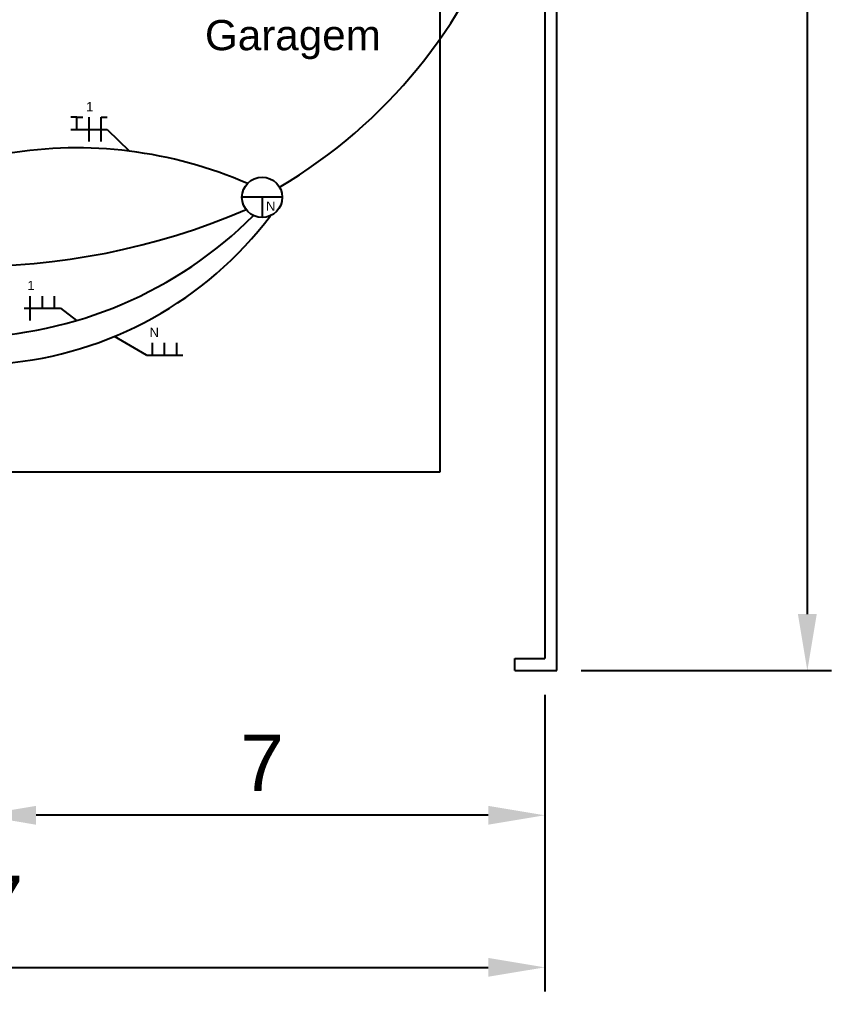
# Model space of a CAD drawing. Header units: millimetres. Extents: x 2979.6 to 3002.1, y 1616.9 to 1649.8.
# Drawn here: x 2992.07 to 3002.13, y 1616.93 to 1628.97 of the extents above; entities that cross this region are included whole.
import ezdxf

# ---------------------------------------------------------------- set-up
doc = ezdxf.new("R2010")
doc.units = ezdxf.units.MM
for name, color, linetype in [('Civil', 7, 'Continuous'), ('Cotas', 1, 'Continuous'), ('Elétrico', 2, 'Continuous'), ('Fiação', 5, 'Continuous')]:
    doc.layers.add(name, color=color, linetype=linetype)
doc.styles.get("Standard").update_dxf_attribs({"font": 'arial.ttf'})
doc.dimstyles.new('ISO-25', dxfattribs={"dimtxt": 0.7, "dimasz": 0.7, "dimexe": 0.3, "dimexo": 0.3, "dimgap": 0.3, "dimtad": 1, "dimtxsty": 'Standard', "dimcen": 0.7, "dimclrd": 256, "dimclre": 256, "dimadec": 0, "dimazin": 0, "dimtfac": 1, "dimtmove": 0, "dimatfit": 3, "dimfxl": 1, "dimlwd": -1, "dimlwe": -1, "dimarcsym": 0})

# ---------------------------------------------------------------- blocks, each defined once
blk = doc.blocks.new('*D12')
at = {"layer": 'Cotas', "transparency": 16777216}
for p, q in [((2999.025, 1645.908), (3002.127, 1645.908)), ((3001.827, 1645.208), (3001.827, 1621.608)), ((2999.025, 1620.908), (3002.127, 1620.908))]:
    blk.add_line(p, q, dxfattribs=at)
for points in [[(3001.71, 1645.208), (3001.944, 1645.208), (3001.827, 1645.908)], [(3001.71, 1621.608), (3001.944, 1621.608), (3001.827, 1620.908)]]:
    blk.add_solid(points, dxfattribs=at)
at = {"layer": 'Defpoints', "color": 0, "transparency": 16777216}
for p in [(2998.725, 1645.908), (2998.725, 1620.908), (3001.827, 1620.908)]:
    blk.add_point(p, dxfattribs=at)
at = {"layer": 'Cotas', "color": 0, "transparency": 16777216, "insert": (3001.17, 1633.408), "char_height": 0.7, "width": 0.58281, "attachment_point": 5, "rotation": 90}
blk.add_mtext('25', dxfattribs=at)
blk = doc.blocks.new('*D15')
at = {"layer": 'Cotas', "transparency": 16777216}
for p, q in [((2983.875, 1620.608), (2983.875, 1616.932)), ((2998.575, 1620.608), (2998.575, 1616.932)), ((2984.575, 1617.232), (2997.875, 1617.232))]:
    blk.add_line(p, q, dxfattribs=at)
for points in [[(2984.575, 1617.349), (2984.575, 1617.116), (2983.875, 1617.232)], [(2997.875, 1617.349), (2997.875, 1617.116), (2998.575, 1617.232)]]:
    blk.add_solid(points, dxfattribs=at)
at = {"layer": 'Defpoints', "color": 0, "transparency": 16777216}
for p in [(2983.875, 1620.908), (2998.575, 1620.908), (2998.575, 1617.232)]:
    blk.add_point(p, dxfattribs=at)
at = {"layer": 'Cotas', "color": 0, "transparency": 16777216, "insert": (2991.166, 1617.953), "char_height": 0.7, "attachment_point": 5}
blk.add_mtext('14,7', dxfattribs=at)
blk = doc.blocks.new('*D19')
at = {"layer": 'Cotas', "transparency": 16777216}
for p, q in [((2991.575, 1620.608), (2991.575, 1618.816)), ((2998.575, 1620.608), (2998.575, 1618.816)), ((2997.875, 1619.116), (2992.275, 1619.116))]:
    blk.add_line(p, q, dxfattribs=at)
for points in [[(2992.275, 1619.232), (2992.275, 1618.999), (2991.575, 1619.116)], [(2997.875, 1619.232), (2997.875, 1618.999), (2998.575, 1619.116)]]:
    blk.add_solid(points, dxfattribs=at)
at = {"layer": 'Defpoints', "color": 0, "transparency": 16777216}
for p in [(2991.575, 1620.908), (2998.575, 1620.908), (2991.575, 1619.116)]:
    blk.add_point(p, dxfattribs=at)
at = {"layer": 'Cotas', "color": 0, "transparency": 16777216, "insert": (2995.075, 1619.766), "char_height": 0.7, "attachment_point": 5}
blk.add_mtext('7', dxfattribs=at)

msp = doc.modelspace()

# ---------------------------------------------------------------- linework, layer by layer
at = {"layer": 'Civil'}
for p, q in [((2998.725, 1620.908), (2998.725, 1645.908)), ((2998.575, 1645.758), (2998.575, 1621.058)), ((2997.275, 1629.149), (2997.275, 1623.367)), ((2997.275, 1623.367), (2991.575, 1623.367)), ((2998.204, 1621.058), (2998.575, 1621.058)), ((2998.204, 1620.908), (2998.204, 1621.058)), ((2998.204, 1620.908), (2998.725, 1620.908))]:
    msp.add_line(p, q, dxfattribs=at)
at = {"layer": 'Elétrico'}
for p, q in [((2995.325, 1626.77), (2994.825, 1626.77)), ((2995.075, 1626.77), (2995.075, 1626.52))]:
    msp.add_line(p, q, dxfattribs=at)
msp.add_circle((2995.075, 1626.77), 0.25, dxfattribs=at)
for centre, radius, start, end in [((2992.01, 1632.436), 6.439, 300.6361, 20.2701), ((2992.777, 1622.082), 5.3, 66.4697, 99.3482), ((2991.438, 1634.641), 8.729, 245.7203, 293.1983), ((2991.317, 1630.2), 5.167, 271.1477, 314.9613), ((2991.474, 1629.335), 4.64, 274.8467, 322.9871)]:
    msp.add_arc(centre, radius, start, end, dxfattribs=at)
at = {"layer": 'Fiação'}
for p, q in [((2992.781, 1627.761), (2992.706, 1627.761)), ((2992.781, 1627.611), (2992.781, 1627.761)), ((2992.781, 1627.761), (2992.856, 1627.761)), ((2992.931, 1627.611), (2992.931, 1627.761)), ((2993.081, 1627.611), (2993.081, 1627.761)), ((2993.081, 1627.761), (2993.156, 1627.761)), ((2992.706, 1627.611), (2992.856, 1627.611)), ((2992.856, 1627.611), (2993.006, 1627.611)), ((2992.931, 1627.461), (2992.931, 1627.611)), ((2993.006, 1627.611), (2993.156, 1627.611)), ((2993.081, 1627.461), (2993.081, 1627.611)), ((2993.156, 1627.611), (2993.431, 1627.341)), ((2992.203, 1625.396), (2992.203, 1625.546)), ((2992.353, 1625.396), (2992.353, 1625.546)), ((2992.503, 1625.396), (2992.503, 1625.546)), ((2992.128, 1625.396), (2992.278, 1625.396)), ((2992.203, 1625.246), (2992.203, 1625.396)), ((2992.278, 1625.396), (2992.428, 1625.396)), ((2992.428, 1625.396), (2992.578, 1625.396)), ((2992.578, 1625.396), (2992.778, 1625.244)), ((2993.642, 1624.816), (2993.247, 1625.048)), ((2993.717, 1624.816), (2993.717, 1624.966)), ((2993.867, 1624.816), (2993.867, 1624.966)), ((2994.017, 1624.816), (2994.017, 1624.966)), ((2993.642, 1624.816), (2993.792, 1624.816)), ((2993.792, 1624.816), (2993.942, 1624.816)), ((2993.942, 1624.816), (2994.092, 1624.816))]:
    msp.add_line(p, q, dxfattribs=at)

# ---------------------------------------------------------------- texts
msp.add_text('Garagem', height=0.3741).set_placement((2994.367, 1628.592))
at = {"layer": 'Fiação', "char_height": 0.115, "width": 0.18243, "attachment_point": 1}
for s, insert in [('1', (2992.895, 1627.95)), ('N', (2995.123, 1626.718)), ('1', (2992.167, 1625.735)), ('N', (2993.681, 1625.155))]:
    msp.add_mtext(s, dxfattribs=dict(at, insert=insert))

# ---------------------------------------------------------------- dimensions: what is measured, and where the dimension line sits
at = {"layer": 'Cotas'}
dim = msp.add_linear_dim(base=(3001.827, 1620.908), p1=(2998.725, 1645.908), p2=(2998.725, 1620.908), angle=90, dimstyle='ISO-25', dxfattribs=at)
dim.commit()
dim.dimension.update_dxf_attribs({"geometry": '*D12', "text_midpoint": (3001.827, 1633.408), "dimtype": 160})
dim = msp.add_linear_dim(base=(2998.575, 1617.232), p1=(2983.875, 1620.908), p2=(2998.575, 1620.908), dimstyle='ISO-25', dxfattribs=at)
dim.commit()
dim.dimension.update_dxf_attribs({"geometry": '*D15', "text_midpoint": (2991.166, 1617.232), "dimtype": 160})
dim = msp.add_linear_dim(base=(2991.575, 1619.116), p1=(2998.575, 1620.908), p2=(2991.575, 1620.908), dimstyle='ISO-25', dxfattribs=at)
dim.commit()
dim.dimension.update_dxf_attribs({"geometry": '*D19', "text_midpoint": (2995.075, 1619.766)})

doc.saveas('drawing.dxf')
